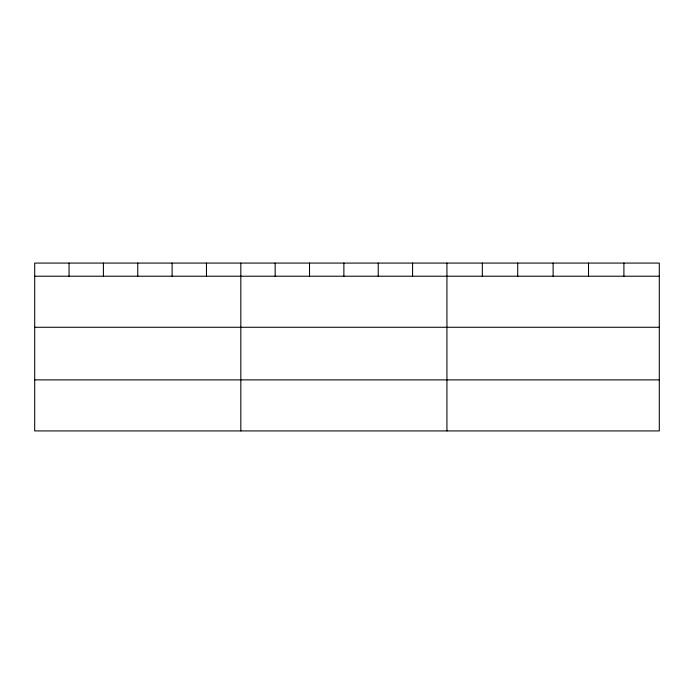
<?xml version="1.0" encoding="UTF-8"?>
<svg xmlns="http://www.w3.org/2000/svg" width="694" height="694" viewBox="0 0 694 694"><rect width="100%" height="100%" fill="white"/><g stroke="black" fill="none" stroke-linecap="round" stroke-linejoin="round"><path stroke-width="1.04" d="M659.3 327.273L659.3 263.078L34.7 263.078L34.7 430.922L659.3 430.922L659.3 327.273L34.7 327.273M34.7 276.221L659.3 276.221M34.7 379.87L659.3 379.87M623.906 263.078L623.906 276.221M588.512 263.078L588.512 276.221M553.118 263.078L553.118 276.221M517.724 263.078L517.724 276.221M482.33 263.078L482.33 276.221M446.936 263.078L446.936 430.922M412.583 263.078L412.583 276.221M378.23 263.078L378.23 276.221M343.877 263.078L343.877 276.221M309.524 263.078L309.524 276.221M275.171 263.078L275.171 276.221M240.818 263.078L240.818 430.922M206.465 263.078L206.465 276.221M172.112 263.078L172.112 276.221M137.759 263.078L137.759 276.221M103.406 263.078L103.406 276.221M69.053 263.078L69.053 276.221"/></g></svg>
